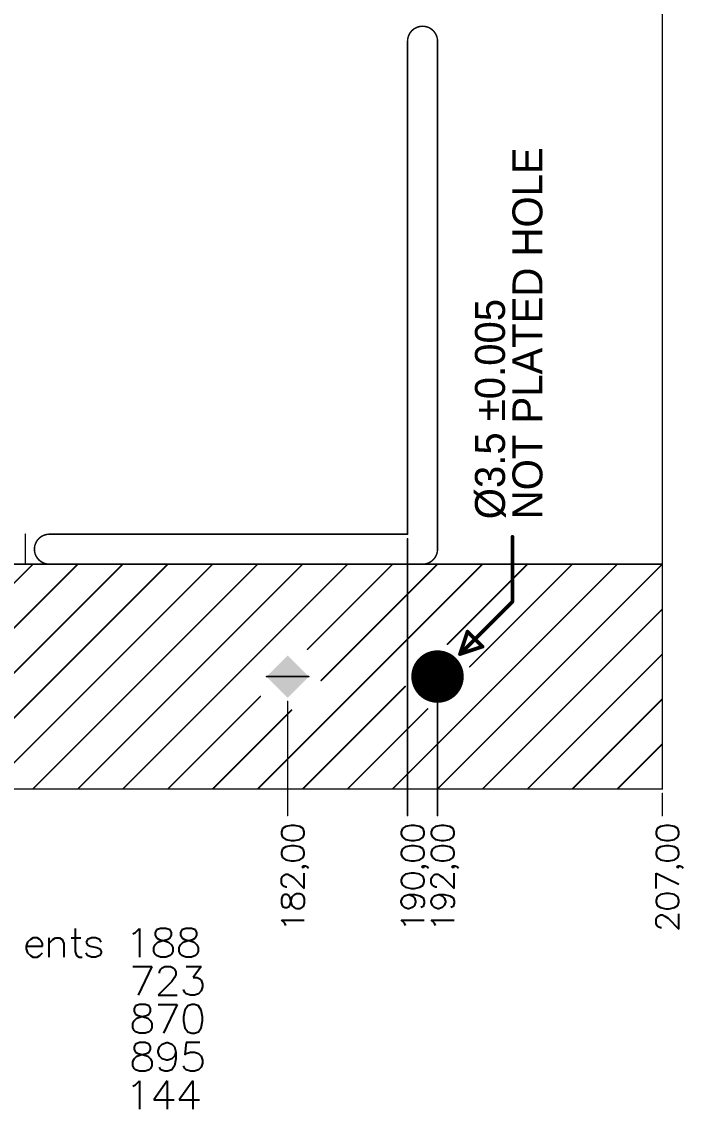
# Model space of a CAD drawing. Header units: millimetres. Extents: x 13 to 259, y -2 to 326.
# Drawn here: x 215.1 to 259.2, y 29.4 to 102 of the extents above; entities that cross this region are included whole.
import ezdxf

# ---------------------------------------------------------------- set-up
doc = ezdxf.new("R2010")
doc.units = ezdxf.units.MM
doc.layers.add('DrillDrawing', color=1, linetype='Continuous')
doc.layers.add('Mechanical9', color=56, linetype='Continuous')

msp = doc.modelspace()

# ---------------------------------------------------------------- linework, layer by layer
at = {"layer": 'DrillDrawing'}
for p, q in [((218.625, 41.49), (218.625, 39.948)), ((222.646, 41.218), (222.918, 41.49)), ((222.918, 41.49), (222.918, 39.585)), ((224.043, 41.399), (223.952, 41.218)), ((224.315, 41.49), (224.043, 41.399)), ((224.678, 41.49), (224.315, 41.49)), ((224.95, 41.399), (224.678, 41.49)), ((225.041, 41.218), (224.95, 41.399)), ((225.739, 41.399), (225.648, 41.218)), ((226.011, 41.49), (225.739, 41.399)), ((226.374, 41.49), (226.011, 41.49)), ((226.646, 41.399), (226.374, 41.49)), ((226.737, 41.218), (226.646, 41.399)), ((215.632, 40.764), (215.45, 40.583)), ((215.813, 40.855), (215.632, 40.764)), ((216.085, 40.855), (215.813, 40.855)), ((216.267, 40.764), (216.085, 40.855)), ((216.357, 40.673), (216.267, 40.764)), ((216.448, 40.492), (216.357, 40.673)), ((216.856, 40.855), (216.856, 39.585)), ((216.856, 40.492), (217.128, 40.764)), ((217.128, 40.764), (217.31, 40.855)), ((217.31, 40.855), (217.582, 40.855)), ((217.582, 40.855), (217.763, 40.764)), ((217.763, 40.764), (217.854, 40.492)), ((218.353, 40.855), (218.988, 40.855)), ((219.441, 40.764), (219.35, 40.583)), ((219.713, 40.855), (219.441, 40.764)), ((219.985, 40.855), (219.713, 40.855)), ((220.257, 40.764), (219.985, 40.855)), ((220.348, 40.583), (220.257, 40.764)), ((222.465, 41.127), (222.646, 41.218)), ((223.952, 41.218), (223.952, 41.036)), ((223.952, 41.036), (224.043, 40.855)), ((224.043, 40.855), (224.224, 40.764)), ((224.134, 40.583), (224.406, 40.673)), ((224.224, 40.764), (224.587, 40.673)), ((224.406, 40.673), (224.769, 40.764)), ((224.587, 40.673), (224.859, 40.583)), ((224.769, 40.764), (224.95, 40.855)), ((224.95, 40.855), (225.041, 41.036)), ((225.041, 41.036), (225.041, 41.218)), ((225.648, 41.218), (225.648, 41.036)), ((225.648, 41.036), (225.739, 40.855)), ((225.739, 40.855), (225.92, 40.764)), ((225.83, 40.583), (226.102, 40.673)), ((225.92, 40.764), (226.283, 40.673)), ((226.102, 40.673), (226.465, 40.764)), ((226.283, 40.673), (226.555, 40.583)), ((226.465, 40.764), (226.646, 40.855)), ((226.646, 40.855), (226.737, 41.036)), ((226.737, 41.036), (226.737, 41.218)), ((215.45, 40.583), (215.36, 40.311)), ((215.36, 40.311), (216.448, 40.311)), ((215.36, 40.311), (215.36, 40.129)), ((215.36, 40.129), (215.45, 39.857)), ((216.448, 40.311), (216.448, 40.492)), ((217.854, 40.492), (217.854, 39.585)), ((218.625, 39.948), (218.715, 39.676)), ((219.35, 40.583), (219.441, 40.401)), ((219.441, 40.401), (219.622, 40.311)), ((219.622, 40.311), (220.076, 40.22)), ((220.076, 40.22), (220.257, 40.129)), ((220.257, 40.129), (220.348, 39.948)), ((220.348, 39.948), (220.348, 39.857)), ((223.862, 40.22), (223.952, 40.401)), ((223.862, 39.948), (223.862, 40.22)), ((223.952, 39.767), (223.862, 39.948)), ((223.952, 40.401), (224.134, 40.583)), ((224.859, 40.583), (225.041, 40.401)), ((225.041, 40.401), (225.131, 40.22)), ((225.131, 39.948), (225.041, 39.767)), ((225.131, 40.22), (225.131, 39.948)), ((225.558, 40.22), (225.648, 40.401)), ((225.558, 39.948), (225.558, 40.22)), ((225.648, 39.767), (225.558, 39.948)), ((225.648, 40.401), (225.83, 40.583)), ((226.555, 40.583), (226.737, 40.401)), ((226.737, 40.401), (226.827, 40.22)), ((226.827, 39.948), (226.737, 39.767)), ((226.827, 40.22), (226.827, 39.948)), ((215.45, 39.857), (215.632, 39.676)), ((215.632, 39.676), (215.813, 39.585)), ((215.813, 39.585), (216.085, 39.585)), ((216.085, 39.585), (216.267, 39.676)), ((216.267, 39.676), (216.448, 39.857)), ((218.715, 39.676), (218.897, 39.585)), ((218.897, 39.585), (219.078, 39.585)), ((219.441, 39.676), (219.35, 39.857)), ((219.713, 39.585), (219.441, 39.676)), ((219.985, 39.585), (219.713, 39.585)), ((220.257, 39.676), (219.985, 39.585)), ((220.348, 39.857), (220.257, 39.676)), ((224.043, 39.676), (223.952, 39.767)), ((224.315, 39.585), (224.043, 39.676)), ((224.678, 39.585), (224.315, 39.585)), ((224.95, 39.676), (224.678, 39.585)), ((225.041, 39.767), (224.95, 39.676)), ((225.739, 39.676), (225.648, 39.767)), ((226.011, 39.585), (225.739, 39.676)), ((226.374, 39.585), (226.011, 39.585)), ((226.646, 39.676), (226.374, 39.585)), ((226.737, 39.767), (226.646, 39.676)), ((222.465, 38.95), (223.735, 38.95)), ((223.735, 38.95), (222.828, 37.045)), ((224.252, 38.587), (224.342, 38.768)), ((224.252, 38.496), (224.252, 38.587)), ((224.342, 38.768), (224.433, 38.859)), ((224.433, 38.859), (224.614, 38.95)), ((224.614, 38.95), (224.977, 38.95)), ((224.977, 38.95), (225.159, 38.859)), ((225.159, 38.859), (225.249, 38.768)), ((225.249, 38.768), (225.34, 38.587)), ((225.34, 38.587), (225.34, 38.406)), ((226.038, 38.95), (227.036, 38.95)), ((227.036, 38.95), (226.492, 38.224)), ((225.068, 37.952), (224.161, 37.045)), ((225.249, 38.224), (225.068, 37.952)), ((225.34, 38.406), (225.249, 38.224)), ((226.492, 38.224), (226.764, 38.224)), ((226.764, 38.224), (226.945, 38.133)), ((226.945, 38.133), (227.036, 38.043)), ((227.036, 38.043), (227.127, 37.771)), ((227.127, 37.771), (227.127, 37.589)), ((224.161, 37.045), (225.431, 37.045)), ((225.948, 37.227), (225.857, 37.408)), ((226.038, 37.136), (225.948, 37.227)), ((226.31, 37.045), (226.038, 37.136)), ((226.582, 37.045), (226.31, 37.045)), ((226.855, 37.136), (226.582, 37.045)), ((227.036, 37.317), (226.855, 37.136)), ((227.127, 37.589), (227.036, 37.317)), ((222.646, 36.319), (222.556, 36.138)), ((222.918, 36.41), (222.646, 36.319)), ((223.281, 36.41), (222.918, 36.41)), ((223.553, 36.319), (223.281, 36.41)), ((223.644, 36.138), (223.553, 36.319)), ((224.161, 36.41), (225.431, 36.41)), ((225.431, 36.41), (224.524, 34.505)), ((226.129, 36.319), (225.948, 36.047)), ((226.401, 36.41), (226.129, 36.319)), ((226.582, 36.41), (226.401, 36.41)), ((226.855, 36.319), (226.582, 36.41)), ((227.036, 36.047), (226.855, 36.319)), ((222.556, 36.138), (222.556, 35.956)), ((222.556, 35.956), (222.646, 35.775)), ((222.646, 35.775), (222.828, 35.684)), ((222.737, 35.503), (223.009, 35.593)), ((222.828, 35.684), (223.19, 35.593)), ((223.009, 35.593), (223.372, 35.684)), ((223.19, 35.593), (223.463, 35.503)), ((223.372, 35.684), (223.553, 35.775)), ((223.553, 35.775), (223.644, 35.956)), ((223.644, 35.956), (223.644, 36.138)), ((225.948, 36.047), (225.857, 35.593)), ((225.857, 35.593), (225.857, 35.321)), ((227.127, 35.593), (227.036, 36.047)), ((227.127, 35.321), (227.127, 35.593)), ((222.465, 35.14), (222.556, 35.321)), ((222.465, 34.868), (222.465, 35.14)), ((222.556, 34.687), (222.465, 34.868)), ((222.556, 35.321), (222.737, 35.503)), ((223.463, 35.503), (223.644, 35.321)), ((223.644, 35.321), (223.735, 35.14)), ((223.735, 34.868), (223.644, 34.687)), ((223.735, 35.14), (223.735, 34.868)), ((225.857, 35.321), (225.948, 34.868)), ((225.948, 34.868), (226.129, 34.596)), ((226.855, 34.596), (227.036, 34.868)), ((227.036, 34.868), (227.127, 35.321)), ((222.646, 34.596), (222.556, 34.687)), ((222.918, 34.505), (222.646, 34.596)), ((223.281, 34.505), (222.918, 34.505)), ((223.553, 34.596), (223.281, 34.505)), ((223.644, 34.687), (223.553, 34.596)), ((226.129, 34.596), (226.401, 34.505)), ((226.401, 34.505), (226.582, 34.505)), ((226.582, 34.505), (226.855, 34.596)), ((222.646, 33.779), (222.556, 33.598)), ((222.556, 33.598), (222.556, 33.416)), ((222.556, 33.416), (222.646, 33.235)), ((222.918, 33.87), (222.646, 33.779)), ((223.281, 33.87), (222.918, 33.87)), ((223.553, 33.779), (223.281, 33.87)), ((223.644, 33.598), (223.553, 33.779)), ((223.553, 33.235), (223.644, 33.416)), ((223.644, 33.416), (223.644, 33.598)), ((224.161, 33.326), (224.252, 33.598)), ((224.252, 33.598), (224.433, 33.779)), ((224.433, 33.779), (224.705, 33.87)), ((224.705, 33.87), (224.796, 33.87)), ((224.796, 33.87), (225.068, 33.779)), ((225.068, 33.779), (225.249, 33.598)), ((225.249, 33.598), (225.34, 33.235)), ((226.038, 33.87), (225.948, 33.053)), ((226.945, 33.87), (226.038, 33.87)), ((222.465, 32.6), (222.556, 32.781)), ((222.556, 32.781), (222.737, 32.963)), ((222.646, 33.235), (222.828, 33.144)), ((222.737, 32.963), (223.009, 33.053)), ((222.828, 33.144), (223.19, 33.053)), ((223.009, 33.053), (223.372, 33.144)), ((223.19, 33.053), (223.463, 32.963)), ((223.372, 33.144), (223.553, 33.235)), ((223.463, 32.963), (223.644, 32.781)), ((223.644, 32.781), (223.735, 32.6)), ((224.161, 33.235), (224.161, 33.326)), ((224.252, 32.963), (224.161, 33.235)), ((224.433, 32.781), (224.252, 32.963)), ((224.705, 32.691), (224.433, 32.781)), ((224.796, 32.691), (224.705, 32.691)), ((225.068, 32.781), (224.796, 32.691)), ((225.249, 32.963), (225.068, 32.781)), ((225.34, 33.235), (225.249, 32.963)), ((225.34, 32.781), (225.249, 32.328)), ((225.34, 33.235), (225.34, 32.781)), ((225.948, 33.053), (226.038, 33.144)), ((226.038, 33.144), (226.31, 33.235)), ((226.31, 33.235), (226.582, 33.235)), ((226.582, 33.235), (226.855, 33.144)), ((226.855, 33.144), (227.036, 32.963)), ((227.036, 32.963), (227.127, 32.691)), ((227.127, 32.691), (227.127, 32.509)), ((222.465, 32.328), (222.465, 32.6)), ((222.556, 32.147), (222.465, 32.328)), ((222.646, 32.056), (222.556, 32.147)), ((222.918, 31.965), (222.646, 32.056)), ((223.281, 31.965), (222.918, 31.965)), ((223.553, 32.056), (223.281, 31.965)), ((223.644, 32.147), (223.553, 32.056)), ((223.735, 32.328), (223.644, 32.147)), ((223.735, 32.6), (223.735, 32.328)), ((224.342, 32.056), (224.252, 32.237)), ((224.614, 31.965), (224.342, 32.056)), ((224.796, 31.965), (224.614, 31.965)), ((225.068, 32.056), (224.796, 31.965)), ((225.249, 32.328), (225.068, 32.056)), ((225.948, 32.147), (225.857, 32.328)), ((226.038, 32.056), (225.948, 32.147)), ((226.31, 31.965), (226.038, 32.056)), ((226.582, 31.965), (226.31, 31.965)), ((226.855, 32.056), (226.582, 31.965)), ((227.036, 32.237), (226.855, 32.056)), ((227.127, 32.509), (227.036, 32.237)), ((222.646, 31.058), (222.918, 31.33)), ((222.918, 31.33), (222.918, 29.425)), ((224.769, 31.33), (223.862, 30.06)), ((224.769, 31.33), (224.769, 29.425)), ((226.465, 31.33), (225.558, 30.06)), ((226.465, 31.33), (226.465, 29.425)), ((222.465, 30.967), (222.646, 31.058)), ((223.862, 30.06), (225.222, 30.06)), ((225.558, 30.06), (226.918, 30.06))]:
    msp.add_line(p, q, dxfattribs=at)
at = {"layer": 'Mechanical9'}
for p, q in [((232.456, 48.154), (232.383, 47.937)), ((232.383, 47.937), (232.383, 47.792)), ((232.674, 48.299), (232.456, 48.154)), ((233.036, 48.372), (232.674, 48.299)), ((233.254, 48.372), (233.036, 48.372)), ((233.617, 48.299), (233.254, 48.372)), ((233.834, 48.154), (233.617, 48.299)), ((233.907, 47.937), (233.834, 48.154)), ((233.907, 47.792), (233.907, 47.937)), ((240.456, 48.154), (240.383, 47.937)), ((240.383, 47.937), (240.383, 47.792)), ((240.674, 48.299), (240.456, 48.154)), ((241.036, 48.372), (240.674, 48.299)), ((241.254, 48.372), (241.036, 48.372)), ((241.617, 48.299), (241.254, 48.372)), ((241.834, 48.154), (241.617, 48.299)), ((241.907, 47.937), (241.834, 48.154)), ((241.907, 47.792), (241.907, 47.937)), ((242.456, 48.154), (242.383, 47.937)), ((242.383, 47.937), (242.383, 47.792)), ((242.674, 48.299), (242.456, 48.154)), ((243.036, 48.372), (242.674, 48.299)), ((243.254, 48.372), (243.036, 48.372)), ((243.617, 48.299), (243.254, 48.372)), ((243.834, 48.154), (243.617, 48.299)), ((243.907, 47.937), (243.834, 48.154)), ((243.907, 47.792), (243.907, 47.937)), ((257.456, 48.154), (257.383, 47.937)), ((257.383, 47.937), (257.383, 47.792)), ((257.674, 48.299), (257.456, 48.154)), ((258.036, 48.372), (257.674, 48.299)), ((258.254, 48.372), (258.036, 48.372)), ((258.617, 48.299), (258.254, 48.372)), ((258.835, 48.154), (258.617, 48.299)), ((258.907, 47.937), (258.835, 48.154)), ((258.907, 47.792), (258.907, 47.937)), ((232.383, 47.792), (232.456, 47.574)), ((232.456, 47.574), (232.674, 47.429)), ((232.674, 47.429), (233.036, 47.356)), ((233.036, 47.356), (233.254, 47.356)), ((233.254, 47.356), (233.617, 47.429)), ((233.617, 47.429), (233.834, 47.574)), ((233.834, 47.574), (233.907, 47.792)), ((240.383, 47.792), (240.456, 47.574)), ((240.456, 47.574), (240.674, 47.429)), ((240.674, 47.429), (241.036, 47.356)), ((241.036, 47.356), (241.254, 47.356)), ((241.254, 47.356), (241.617, 47.429)), ((241.617, 47.429), (241.834, 47.574)), ((241.834, 47.574), (241.907, 47.792)), ((242.383, 47.792), (242.456, 47.574)), ((242.456, 47.574), (242.674, 47.429)), ((242.674, 47.429), (243.036, 47.356)), ((243.036, 47.356), (243.254, 47.356)), ((243.254, 47.356), (243.617, 47.429)), ((243.617, 47.429), (243.834, 47.574)), ((243.834, 47.574), (243.907, 47.792)), ((257.383, 47.792), (257.456, 47.574)), ((257.456, 47.574), (257.674, 47.429)), ((257.674, 47.429), (258.036, 47.356)), ((258.036, 47.356), (258.254, 47.356)), ((258.254, 47.356), (258.617, 47.429)), ((258.617, 47.429), (258.835, 47.574)), ((258.835, 47.574), (258.907, 47.792)), ((232.456, 46.798), (232.383, 46.58)), ((232.383, 46.58), (232.383, 46.435)), ((232.674, 46.943), (232.456, 46.798)), ((233.036, 47.015), (232.674, 46.943)), ((233.254, 47.015), (233.036, 47.015)), ((233.617, 46.943), (233.254, 47.015)), ((233.834, 46.798), (233.617, 46.943)), ((233.907, 46.58), (233.834, 46.798)), ((233.907, 46.435), (233.907, 46.58)), ((240.456, 46.798), (240.383, 46.58)), ((240.383, 46.58), (240.383, 46.435)), ((240.674, 46.943), (240.456, 46.798)), ((241.036, 47.015), (240.674, 46.943)), ((241.254, 47.015), (241.036, 47.015)), ((241.617, 46.943), (241.254, 47.015)), ((241.834, 46.798), (241.617, 46.943)), ((241.907, 46.58), (241.834, 46.798)), ((241.907, 46.435), (241.907, 46.58)), ((242.456, 46.798), (242.383, 46.58)), ((242.383, 46.58), (242.383, 46.435)), ((242.674, 46.943), (242.456, 46.798)), ((243.036, 47.015), (242.674, 46.943)), ((243.254, 47.015), (243.036, 47.015)), ((243.617, 46.943), (243.254, 47.015)), ((243.834, 46.798), (243.617, 46.943)), ((243.907, 46.58), (243.834, 46.798)), ((243.907, 46.435), (243.907, 46.58)), ((257.456, 46.798), (257.383, 46.58)), ((257.383, 46.58), (257.383, 46.435)), ((257.674, 46.943), (257.456, 46.798)), ((258.036, 47.015), (257.674, 46.943)), ((258.254, 47.015), (258.036, 47.015)), ((258.617, 46.943), (258.254, 47.015)), ((258.835, 46.798), (258.617, 46.943)), ((258.907, 46.58), (258.835, 46.798)), ((258.907, 46.435), (258.907, 46.58)), ((232.383, 46.435), (232.456, 46.217)), ((232.456, 46.217), (232.674, 46.072)), ((232.674, 46.072), (233.036, 45.999)), ((233.036, 45.999), (233.254, 45.999)), ((233.254, 45.999), (233.617, 46.072)), ((233.617, 46.072), (233.834, 46.217)), ((233.834, 46.217), (233.907, 46.435)), ((240.383, 46.435), (240.456, 46.217)), ((240.456, 46.217), (240.674, 46.072)), ((240.674, 46.072), (241.036, 45.999)), ((241.036, 45.999), (241.254, 45.999)), ((241.254, 45.999), (241.617, 46.072)), ((241.617, 46.072), (241.834, 46.217)), ((241.834, 46.217), (241.907, 46.435)), ((242.383, 46.435), (242.456, 46.217)), ((242.456, 46.217), (242.674, 46.072)), ((242.674, 46.072), (243.036, 45.999)), ((243.036, 45.999), (243.254, 45.999)), ((243.254, 45.999), (243.617, 46.072)), ((243.617, 46.072), (243.834, 46.217)), ((243.834, 46.217), (243.907, 46.435)), ((257.383, 46.435), (257.456, 46.217)), ((257.456, 46.217), (257.674, 46.072)), ((257.674, 46.072), (258.036, 45.999)), ((258.036, 45.999), (258.254, 45.999)), ((258.254, 45.999), (258.617, 46.072)), ((258.617, 46.072), (258.835, 46.217)), ((258.835, 46.217), (258.907, 46.435)), ((232.456, 44.962), (232.528, 45.034)), ((232.528, 45.034), (232.674, 45.107)), ((232.674, 45.107), (232.819, 45.107)), ((232.819, 45.107), (232.964, 45.034)), ((232.964, 45.034), (233.181, 44.889)), ((233.762, 45.593), (233.834, 45.666)), ((233.834, 45.521), (233.762, 45.593)), ((233.834, 45.666), (233.907, 45.593)), ((233.834, 45.666), (233.98, 45.666)), ((233.907, 45.593), (233.834, 45.521)), ((233.907, 44.164), (233.907, 45.18)), ((233.98, 45.666), (234.125, 45.593)), ((234.125, 45.593), (234.197, 45.521)), ((240.674, 45.107), (240.456, 44.962)), ((241.036, 45.18), (240.674, 45.107)), ((241.254, 45.18), (241.036, 45.18)), ((241.617, 45.107), (241.254, 45.18)), ((241.834, 44.962), (241.617, 45.107)), ((241.762, 45.593), (241.834, 45.666)), ((241.834, 45.521), (241.762, 45.593)), ((241.834, 45.666), (241.907, 45.593)), ((241.834, 45.666), (241.98, 45.666)), ((241.907, 45.593), (241.834, 45.521)), ((241.98, 45.666), (242.125, 45.593)), ((242.125, 45.593), (242.197, 45.521)), ((242.456, 44.962), (242.528, 45.034)), ((242.528, 45.034), (242.674, 45.107)), ((242.674, 45.107), (242.819, 45.107)), ((242.819, 45.107), (242.964, 45.034)), ((242.964, 45.034), (243.181, 44.889)), ((243.762, 45.593), (243.834, 45.666)), ((243.834, 45.521), (243.762, 45.593)), ((243.834, 45.666), (243.907, 45.593)), ((243.834, 45.666), (243.98, 45.666)), ((243.907, 45.593), (243.834, 45.521)), ((243.907, 44.164), (243.907, 45.18)), ((243.98, 45.666), (244.125, 45.593)), ((244.125, 45.593), (244.197, 45.521)), ((257.383, 45.18), (258.907, 44.454)), ((257.383, 44.164), (257.383, 45.18)), ((258.762, 45.593), (258.835, 45.666)), ((258.835, 45.521), (258.762, 45.593)), ((258.835, 45.666), (258.907, 45.593)), ((258.835, 45.666), (258.98, 45.666)), ((258.907, 45.593), (258.835, 45.521)), ((258.98, 45.666), (259.125, 45.593)), ((259.125, 45.593), (259.197, 45.521)), ((232.383, 44.817), (232.456, 44.962)), ((232.383, 44.527), (232.383, 44.817)), ((232.456, 44.381), (232.383, 44.527)), ((232.528, 44.309), (232.456, 44.381)), ((232.674, 44.236), (232.528, 44.309)), ((233.181, 44.889), (233.907, 44.164)), ((240.456, 44.962), (240.383, 44.744)), ((240.383, 44.744), (240.383, 44.599)), ((240.383, 44.599), (240.456, 44.381)), ((240.456, 44.381), (240.674, 44.236)), ((241.617, 44.236), (241.834, 44.381)), ((241.907, 44.744), (241.834, 44.962)), ((241.834, 44.381), (241.907, 44.599)), ((241.907, 44.599), (241.907, 44.744)), ((242.383, 44.817), (242.456, 44.962)), ((242.383, 44.527), (242.383, 44.817)), ((242.456, 44.381), (242.383, 44.527)), ((242.528, 44.309), (242.456, 44.381)), ((242.674, 44.236), (242.528, 44.309)), ((243.181, 44.889), (243.907, 44.164)), ((232.456, 43.678), (232.383, 43.46)), ((232.601, 43.75), (232.456, 43.678)), ((232.746, 43.75), (232.601, 43.75)), ((232.746, 44.236), (232.674, 44.236)), ((232.891, 43.678), (232.746, 43.75)), ((232.964, 43.533), (232.891, 43.678)), ((233.036, 43.387), (233.109, 43.605)), ((233.109, 43.605), (233.254, 43.75)), ((233.254, 43.75), (233.399, 43.823)), ((233.399, 43.823), (233.617, 43.823)), ((233.617, 43.823), (233.762, 43.75)), ((233.762, 43.75), (233.834, 43.678)), ((233.834, 43.678), (233.907, 43.46)), ((240.456, 43.533), (240.601, 43.678)), ((240.601, 43.678), (240.891, 43.75)), ((240.674, 44.236), (241.036, 44.164)), ((240.891, 43.75), (241.109, 43.678)), ((240.891, 43.75), (241.254, 43.75)), ((241.036, 44.164), (241.254, 44.164)), ((241.109, 43.678), (241.254, 43.533)), ((241.254, 44.164), (241.617, 44.236)), ((241.254, 43.75), (241.617, 43.678)), ((241.617, 43.678), (241.834, 43.533)), ((242.456, 43.533), (242.601, 43.678)), ((242.601, 43.678), (242.891, 43.75)), ((242.746, 44.236), (242.674, 44.236)), ((242.891, 43.75), (243.109, 43.678)), ((242.891, 43.75), (243.254, 43.75)), ((243.109, 43.678), (243.254, 43.533)), ((243.254, 43.75), (243.617, 43.678)), ((243.617, 43.678), (243.834, 43.533)), ((257.456, 43.605), (257.383, 43.387)), ((257.674, 43.75), (257.456, 43.605)), ((258.036, 43.823), (257.674, 43.75)), ((258.254, 43.823), (258.036, 43.823)), ((258.617, 43.75), (258.254, 43.823)), ((258.835, 43.605), (258.617, 43.75)), ((258.907, 43.387), (258.835, 43.605)), ((232.383, 43.46), (232.383, 43.17)), ((232.383, 43.17), (232.456, 42.952)), ((232.456, 42.952), (232.601, 42.88)), ((232.601, 42.88), (232.746, 42.88)), ((232.746, 42.88), (232.891, 42.952)), ((232.891, 42.952), (232.964, 43.097)), ((233.036, 43.242), (232.964, 43.533)), ((232.964, 43.097), (233.036, 43.387)), ((233.109, 43.025), (233.036, 43.242)), ((233.254, 42.88), (233.109, 43.025)), ((233.399, 42.807), (233.254, 42.88)), ((233.762, 42.88), (233.617, 42.807)), ((233.834, 42.952), (233.762, 42.88)), ((233.907, 43.17), (233.834, 42.952)), ((233.907, 43.46), (233.907, 43.17)), ((240.383, 43.315), (240.456, 43.533)), ((240.383, 43.242), (240.383, 43.315)), ((240.456, 43.025), (240.383, 43.242)), ((240.601, 42.88), (240.456, 43.025)), ((240.819, 42.807), (240.601, 42.88)), ((241.109, 42.88), (240.891, 42.807)), ((241.254, 43.025), (241.109, 42.88)), ((241.254, 43.533), (241.327, 43.315)), ((241.327, 43.242), (241.254, 43.025)), ((241.327, 43.315), (241.327, 43.242)), ((241.834, 42.952), (241.689, 42.88)), ((241.834, 43.533), (241.907, 43.315)), ((241.907, 43.17), (241.834, 42.952)), ((241.907, 43.315), (241.907, 43.17)), ((242.383, 43.315), (242.456, 43.533)), ((242.383, 43.242), (242.383, 43.315)), ((242.456, 43.025), (242.383, 43.242)), ((242.601, 42.88), (242.456, 43.025)), ((242.819, 42.807), (242.601, 42.88)), ((243.109, 42.88), (242.891, 42.807)), ((243.254, 43.025), (243.109, 42.88)), ((243.254, 43.533), (243.327, 43.315)), ((243.327, 43.242), (243.254, 43.025)), ((243.327, 43.315), (243.327, 43.242)), ((243.834, 42.952), (243.689, 42.88)), ((243.834, 43.533), (243.907, 43.315)), ((243.907, 43.17), (243.834, 42.952)), ((243.907, 43.315), (243.907, 43.17)), ((257.383, 43.387), (257.383, 43.242)), ((257.383, 43.242), (257.456, 43.025)), ((257.456, 43.025), (257.674, 42.88)), ((257.674, 42.88), (258.036, 42.807)), ((258.254, 42.807), (258.617, 42.88)), ((258.617, 42.88), (258.835, 43.025)), ((258.835, 43.025), (258.907, 43.242)), ((258.907, 43.242), (258.907, 43.387)), ((233.617, 42.807), (233.399, 42.807)), ((240.891, 42.807), (240.819, 42.807)), ((242.891, 42.807), (242.819, 42.807)), ((257.383, 42.103), (257.456, 42.248)), ((257.383, 41.813), (257.383, 42.103)), ((257.456, 42.248), (257.528, 42.321)), ((257.528, 42.321), (257.674, 42.393)), ((257.674, 42.393), (257.819, 42.393)), ((257.819, 42.393), (257.964, 42.321)), ((257.964, 42.321), (258.182, 42.176)), ((258.036, 42.807), (258.254, 42.807)), ((258.182, 42.176), (258.907, 41.45)), ((258.907, 41.45), (258.907, 42.466)), ((232.601, 41.835), (232.383, 42.052)), ((232.383, 42.052), (233.907, 42.052)), ((232.674, 41.69), (232.601, 41.835)), ((240.601, 41.835), (240.383, 42.052)), ((240.383, 42.052), (241.907, 42.052)), ((240.674, 41.69), (240.601, 41.835)), ((242.601, 41.835), (242.383, 42.052)), ((242.383, 42.052), (243.907, 42.052)), ((242.674, 41.69), (242.601, 41.835)), ((257.456, 41.668), (257.383, 41.813)), ((257.528, 41.595), (257.456, 41.668)), ((257.674, 41.523), (257.528, 41.595)), ((257.746, 41.523), (257.674, 41.523))]:
    msp.add_line(p, q, dxfattribs=at)
for points, const_width in [([(257.8, 50.8), (257.8, 325.8)], 0.1), ([(240.8, 67.8), (240.8, 100.7)], 0.1), ([(242.8, 66.8), (242.8, 100.7)], 0.1), ([(215.3, 65.8), (215.3, 67.8)], 0.1), ([(216.9, 67.8), (240.8, 67.8)], 0.1), ([(240.8, 49.022), (240.8, 67.5)], 0.1), ([(247.8, 63.3), (247.8, 67.625)], 0.254), ([(50.8, 65.8), (257.8, 65.8)], 0.1), ([(200.8, 50.8), (215.8, 65.8)], 0.1), ([(203.8, 50.8), (218.8, 65.8)], 0.1), ([(206.8, 50.8), (221.8, 65.8)], 0.1), ([(209.8, 50.8), (224.8, 65.8)], 0.1), ([(212.8, 50.8), (227.8, 65.8)], 0.1), ([(215.8, 50.8), (230.8, 65.8)], 0.1), ([(216.9, 65.8), (241.8, 65.8)], 0.1), ([(218.8, 50.8), (233.8, 65.8)], 0.1), ([(221.8, 50.8), (236.8, 65.8)], 0.1), ([(230.8, 50.8), (245.8, 65.8)], 0.1), ([(234.121, 60.121), (239.8, 65.8)], 0.1), ([(235.034, 58.034), (242.8, 65.8)], 0.1), ([(239.8, 50.8), (254.8, 65.8)], 0.1), ([(242.8, 50.8), (257.8, 65.8)], 0.1), ([(243.453, 60.453), (248.8, 65.8)], 0.1), ([(244.953, 58.953), (251.8, 65.8)], 0.1), ([(244.3, 59.8), (247.8, 63.3)], 0.254), ([(245.8, 50.8), (257.8, 62.8)], 0.1), ([(244.3, 59.8), (244.8, 61.3)], 0.254), ([(244.8, 61.3), (245.8, 60.3)], 0.254), ([(244.3, 59.8), (245.8, 60.3)], 0.254), ([(248.8, 50.8), (257.8, 59.8)], 0.1), ([(242.8, 58.3), (242.8, 59.3)], 0.1), ([(231.386, 58.3), (234.214, 58.3)], 0.1), ([(231.8, 58.3), (232.8, 58.3)], 0.1), ([(241.8, 58.3), (242.8, 58.3)], 0.1), ([(242.8, 57.3), (242.8, 58.3)], 0.1), ([(242.8, 58.3), (243.8, 58.3)], 0.1), ([(233.8, 50.8), (240.647, 57.647)], 0.1), ([(242.8, 49.022), (242.8, 58)], 0.1), ([(224.8, 50.8), (230.979, 56.979)], 0.1), ([(232.8, 49.022), (232.8, 56.636)], 0.1), ([(251.8, 50.8), (257.8, 56.8)], 0.1), ([(227.8, 50.8), (233.066, 56.066)], 0.1), ([(236.8, 50.8), (242.147, 56.147)], 0.1), ([(254.8, 50.8), (257.8, 53.8)], 0.1), ([(50.8, 50.8), (257.8, 50.8)], 0.1), ([(257.8, 49.022), (257.8, 50.5)], 0.1)]:
    msp.add_lwpolyline(points, dxfattribs=dict(at, const_width=const_width))
at = {"layer": 'Mechanical9', "const_width": 0.1}
for points in [[(240.8, 100.7, -1), (242.8, 100.7)], [(216.9, 65.8, -1), (216.9, 67.8)], [(242.8, 66.8, -0.414214), (241.8, 65.8)]]:
    msp.add_lwpolyline(points, format="xyb", dxfattribs=at)
at = {"layer": 'Mechanical9'}
for points, const_width in [([(240.775, 100.7, 1), (240.825, 100.7, 1)], 0.05), ([(240.775, 100.7, 1), (240.825, 100.7, 1)], 0.05), ([(242.775, 100.7, 1), (242.825, 100.7, 1)], 0.05), ([(242.775, 100.7, 1), (242.825, 100.7, 1)], 0.05), ([(215.275, 67.8, 1), (215.325, 67.8, 1)], 0.05), ([(216.875, 67.8, 1), (216.925, 67.8, 1)], 0.05), ([(216.875, 67.8, 1), (216.925, 67.8, 1)], 0.05), ([(240.775, 67.8, 1), (240.825, 67.8, 1)], 0.05), ([(240.775, 67.8, 1), (240.825, 67.8, 1)], 0.05), ([(240.775, 67.5, 1), (240.825, 67.5, 1)], 0.05), ([(247.737, 67.625, 1), (247.864, 67.625, 1)], 0.127), ([(242.775, 66.8, 1), (242.825, 66.8, 1)], 0.05), ([(242.775, 66.8, 1), (242.825, 66.8, 1)], 0.05), ([(215.275, 65.8, 1), (215.325, 65.8, 1)], 0.05), ([(215.775, 65.8, 1), (215.825, 65.8, 1)], 0.05), ([(216.875, 65.8, 1), (216.925, 65.8, 1)], 0.05), ([(216.875, 65.8, 1), (216.925, 65.8, 1)], 0.05), ([(218.775, 65.8, 1), (218.825, 65.8, 1)], 0.05), ([(221.775, 65.8, 1), (221.825, 65.8, 1)], 0.05), ([(224.775, 65.8, 1), (224.825, 65.8, 1)], 0.05), ([(227.775, 65.8, 1), (227.825, 65.8, 1)], 0.05), ([(230.775, 65.8, 1), (230.825, 65.8, 1)], 0.05), ([(233.775, 65.8, 1), (233.825, 65.8, 1)], 0.05), ([(236.775, 65.8, 1), (236.825, 65.8, 1)], 0.05), ([(239.775, 65.8, 1), (239.825, 65.8, 1)], 0.05), ([(241.775, 65.8, 1), (241.825, 65.8, 1)], 0.05), ([(241.775, 65.8, 1), (241.825, 65.8, 1)], 0.05), ([(242.775, 65.8, 1), (242.825, 65.8, 1)], 0.05), ([(245.775, 65.8, 1), (245.825, 65.8, 1)], 0.05), ([(248.775, 65.8, 1), (248.825, 65.8, 1)], 0.05), ([(251.775, 65.8, 1), (251.825, 65.8, 1)], 0.05), ([(254.775, 65.8, 1), (254.825, 65.8, 1)], 0.05), ([(257.775, 65.8, 1), (257.825, 65.8, 1)], 0.05), ([(257.775, 65.8, 1), (257.825, 65.8, 1)], 0.05), ([(247.737, 63.3, 1), (247.864, 63.3, 1)], 0.127), ([(247.737, 63.3, 1), (247.864, 63.3, 1)], 0.127), ([(257.775, 62.8, 1), (257.825, 62.8, 1)], 0.05), ([(244.737, 61.3, 1), (244.864, 61.3, 1)], 0.127), ([(244.737, 61.3, 1), (244.864, 61.3, 1)], 0.127), ([(243.428, 60.453, 1), (243.478, 60.453, 1)], 0.05), ([(245.737, 60.3, 1), (245.864, 60.3, 1)], 0.127), ([(245.737, 60.3, 1), (245.864, 60.3, 1)], 0.127), ([(234.096, 60.121, 1), (234.146, 60.121, 1)], 0.05), ([(241.925, 58.3, 1), (243.675, 58.3, 1)], 1.75), ([(244.237, 59.8, 1), (244.364, 59.8, 1)], 0.127), ([(244.237, 59.8, 1), (244.364, 59.8, 1)], 0.127), ([(244.237, 59.8, 1), (244.364, 59.8, 1)], 0.127), ([(257.775, 59.8, 1), (257.825, 59.8, 1)], 0.05), ([(242.775, 59.3, 1), (242.825, 59.3, 1)], 0.05), ([(244.928, 58.953, 1), (244.978, 58.953, 1)], 0.05), ([(231.361, 58.3, 1), (231.411, 58.3, 1)], 0.05), ([(231.775, 58.3, 1), (231.825, 58.3, 1)], 0.05), ([(232.775, 58.3, 1), (232.825, 58.3, 1)], 0.05), ([(234.189, 58.3, 1), (234.239, 58.3, 1)], 0.05), ([(235.009, 58.034, 1), (235.059, 58.034, 1)], 0.05), ([(241.775, 58.3, 1), (241.825, 58.3, 1)], 0.05), ([(242.775, 58.3, 1), (242.825, 58.3, 1)], 0.05), ([(242.775, 58.3, 1), (242.825, 58.3, 1)], 0.05), ([(242.775, 58.3, 1), (242.825, 58.3, 1)], 0.05), ([(242.775, 58.3, 1), (242.825, 58.3, 1)], 0.05), ([(243.775, 58.3, 1), (243.825, 58.3, 1)], 0.05), ([(240.622, 57.647, 1), (240.672, 57.647, 1)], 0.05), ([(242.775, 58, 1), (242.825, 58, 1)], 0.05), ([(242.775, 57.3, 1), (242.825, 57.3, 1)], 0.05), ([(230.954, 56.979, 1), (231.004, 56.979, 1)], 0.05), ([(232.775, 56.636, 1), (232.825, 56.636, 1)], 0.05), ([(257.775, 56.8, 1), (257.825, 56.8, 1)], 0.05), ([(233.041, 56.066, 1), (233.091, 56.066, 1)], 0.05), ([(242.122, 56.147, 1), (242.172, 56.147, 1)], 0.05), ([(257.775, 53.8, 1), (257.825, 53.8, 1)], 0.05), ([(215.775, 50.8, 1), (215.825, 50.8, 1)], 0.05), ([(218.775, 50.8, 1), (218.825, 50.8, 1)], 0.05), ([(221.775, 50.8, 1), (221.825, 50.8, 1)], 0.05), ([(224.775, 50.8, 1), (224.825, 50.8, 1)], 0.05), ([(227.775, 50.8, 1), (227.825, 50.8, 1)], 0.05), ([(230.775, 50.8, 1), (230.825, 50.8, 1)], 0.05), ([(233.775, 50.8, 1), (233.825, 50.8, 1)], 0.05), ([(236.775, 50.8, 1), (236.825, 50.8, 1)], 0.05), ([(239.775, 50.8, 1), (239.825, 50.8, 1)], 0.05), ([(242.775, 50.8, 1), (242.825, 50.8, 1)], 0.05), ([(245.775, 50.8, 1), (245.825, 50.8, 1)], 0.05), ([(248.775, 50.8, 1), (248.825, 50.8, 1)], 0.05), ([(251.775, 50.8, 1), (251.825, 50.8, 1)], 0.05), ([(254.775, 50.8, 1), (254.825, 50.8, 1)], 0.05), ([(257.775, 50.8, 1), (257.825, 50.8, 1)], 0.05), ([(257.775, 50.8, 1), (257.825, 50.8, 1)], 0.05), ([(257.775, 50.5, 1), (257.825, 50.5, 1)], 0.05), ([(232.775, 49.022, 1), (232.825, 49.022, 1)], 0.05), ([(240.775, 49.022, 1), (240.825, 49.022, 1)], 0.05), ([(242.775, 49.022, 1), (242.825, 49.022, 1)], 0.05), ([(257.775, 49.022, 1), (257.825, 49.022, 1)], 0.05)]:
    msp.add_lwpolyline(points, format="xyb", close=True, dxfattribs=dict(at, const_width=const_width))
msp.add_solid([(232.8, 56.886), (234.214, 58.3), (231.386, 58.3), (232.8, 59.714)], dxfattribs=at)

# ---------------------------------------------------------------- texts
for s, p in [('NOT PLATED HOLE', (249.8, 68.8)), ('Ø3.5 ±0.005', (247.3, 68.8))]:
    msp.add_text(s, height=2, rotation=90, dxfattribs=at).set_placement(p)

doc.saveas('drawing.dxf')
